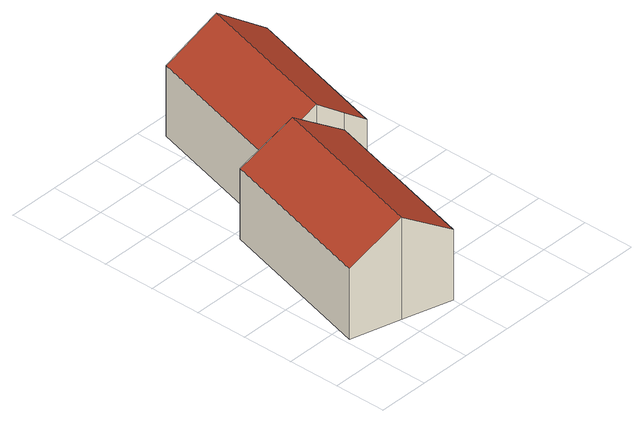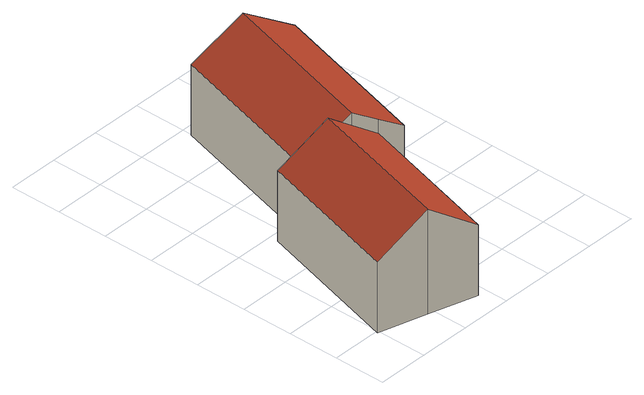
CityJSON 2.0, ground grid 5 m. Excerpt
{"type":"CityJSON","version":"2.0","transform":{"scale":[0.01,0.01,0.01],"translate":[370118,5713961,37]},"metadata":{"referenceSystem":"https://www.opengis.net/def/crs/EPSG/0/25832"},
"CityObjects":{
"building1":{"type":"Building","attributes":{"Geometrietyp2DReferenz":"3000","Gemeindeschluessel":"05513000","function":"31001_1010","roofType":"3100","measuredHeight":10.19,"storeysAboveGround":2},"address":[{"country":"Germany","locality":"Gelsenkirchen","thoroughfareNumber":"45","thoroughfareName":"Im Eichkamp"}],"geometry":[{"type":"Solid","lod":"2","boundaries":[[[[0,1,2,3]],[[4,5,1,0]],[[6,7,5,4]],[[8,9,7,6]],[[10,11,9,8]],[[12,13,11,10]],[[3,2,13,12]],[[6,4,0,3,8]],[[12,10,8,3]],[[1,5,7,9,11,13,2]]]],"semantics":{"surfaces":[{"type":"WallSurface"},{"type":"RoofSurface"},{"type":"GroundSurface"}],"values":[[0,0,0,0,0,0,0,1,1,2]]}}]},
"building2":{"type":"Building","attributes":{"Geometrietyp2DReferenz":"3000","Gemeindeschluessel":"05513000","function":"31001_1010","roofType":"3100","measuredHeight":10.4,"storeysAboveGround":2},"address":[{"country":"Germany","locality":"Gelsenkirchen","thoroughfareNumber":"43","thoroughfareName":"Im Eichkamp"}],"geometry":[{"type":"Solid","lod":"2","boundaries":[[[[14,15,16,17]],[[18,19,15,14]],[[20,21,19,18]],[[22,23,21,20]],[[24,25,23,22]],[[26,27,25,24]],[[17,16,27,26]],[[18,14,17,20]],[[26,24,22,20,17]],[[15,19,21,23,25,27,16]]]],"semantics":{"surfaces":[{"type":"WallSurface"},{"type":"RoofSurface"},{"type":"GroundSurface"}],"values":[[0,0,0,0,0,0,0,1,1,2]]}}]}
},
"vertices":[
[47,352,783],[47,352,82],[526,220,82],[526,220,1101],[483,1924,783],[483,1924,82],[719,1857,941],[719,1857,82],[960,1788,1101],[960,1788,82],[1438,1651,783],[1438,1651,82],[1006,88,783],[1006,88,82],
[719,1857,802],[719,1857,99],[1180,1725,99],[1180,1725,1140],[1116,3291,802],[1116,3291,99],[1579,3160,1140],[1579,3160,99],[2042,3029,802],[2042,3029,99],[1642,1593,802],[1642,1593,99],[1438,1651,952],[1438,1651,99]
]}
